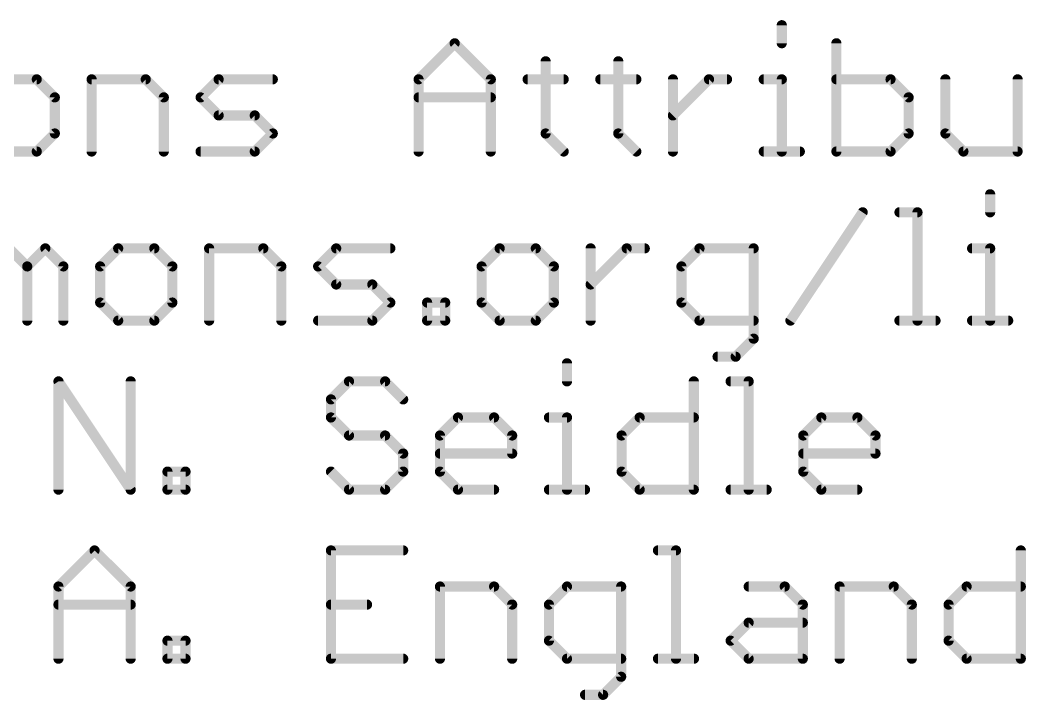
# Model space of a CAD drawing. Extents: x -37 to 70, y -13 to 33.
# Drawn here: x 13.47 to 28.58, y -13.24 to -3.03 of the extents above; entities that cross this region are included whole.
import ezdxf

# ---------------------------------------------------------------- set-up
doc = ezdxf.new("R2010")
doc.units = 0
doc.layers.add('51', color=53, linetype='CONTINUOUS')

msp = doc.modelspace()

# ---------------------------------------------------------------- linework, layer by layer
at = {"layer": '51', "const_width": 0.1524}
for points in [[(24.9107, -3.1056), (24.9107, -3.3768)], [(19.4552, -3.9191), (19.9976, -3.3768)], [(19.9976, -3.3768), (20.5399, -3.9191)], [(25.731, -3.3768), (25.731, -5.0038)], [(21.3636, -3.648), (21.3636, -4.7326)], [(22.455, -3.648), (22.455, -4.7326)], [(13.7201, -3.9191), (13.1778, -3.9191)], [(13.9913, -4.1903), (13.7201, -3.9191)], [(14.5438, -5.0038), (14.5438, -3.9191)], [(14.5438, -3.9191), (15.3573, -3.9191)], [(15.3573, -3.9191), (15.6284, -4.1903)], [(16.1809, -4.1903), (16.4521, -3.9191)], [(16.4521, -3.9191), (17.2656, -3.9191)], [(19.4552, -5.0038), (19.4552, -3.9191)], [(20.5399, -3.9191), (20.5399, -5.0038)], [(21.0924, -3.9191), (21.6347, -3.9191)], [(22.1838, -3.9191), (22.7262, -3.9191)], [(23.2753, -5.0038), (23.2753, -3.9191)], [(23.2753, -4.4615), (23.8176, -3.9191)], [(23.8176, -3.9191), (24.0888, -3.9191)], [(24.6396, -3.9191), (24.9107, -3.9191)], [(24.9107, -3.9191), (24.9107, -5.0038)], [(26.5445, -3.9191), (25.731, -3.9191)], [(26.8157, -4.1903), (26.5445, -3.9191)], [(27.3682, -3.9191), (27.3682, -4.7326)], [(28.4528, -5.0038), (28.4528, -3.9191)], [(13.9913, -4.7326), (13.9913, -4.1903)], [(15.6284, -4.1903), (15.6284, -5.0038)], [(16.4521, -4.4615), (16.1809, -4.1903)], [(19.4552, -4.1903), (20.5399, -4.1903)], [(26.8157, -4.7326), (26.8157, -4.1903)], [(16.9944, -4.4615), (16.4521, -4.4615)], [(17.2656, -4.7326), (16.9944, -4.4615)], [(13.7201, -5.0038), (13.9913, -4.7326)], [(16.9944, -5.0038), (17.2656, -4.7326)], [(21.3636, -4.7326), (21.6347, -5.0038)], [(22.455, -4.7326), (22.7262, -5.0038)], [(26.5445, -5.0038), (26.8157, -4.7326)], [(27.3682, -4.7326), (27.6393, -5.0038)], [(13.1778, -5.0038), (13.7201, -5.0038)], [(16.1809, -5.0038), (16.9944, -5.0038)], [(24.6396, -5.0038), (25.1819, -5.0038)], [(25.731, -5.0038), (26.5445, -5.0038)], [(27.6393, -5.0038), (28.4528, -5.0038)], [(28.0406, -5.6456), (28.0406, -5.9168)], [(25.0408, -7.5438), (26.1255, -5.9168)], [(26.678, -5.9168), (26.9491, -5.9168)], [(26.9491, -5.9168), (26.9491, -7.5438)], [(13.3062, -6.4591), (13.5773, -6.7303)], [(13.5773, -6.7303), (13.8485, -6.4591)], [(13.8485, -6.4591), (14.1197, -6.7303)], [(14.9433, -6.4591), (14.6722, -6.7303)], [(15.4857, -6.4591), (14.9433, -6.4591)], [(15.7568, -6.7303), (15.4857, -6.4591)], [(16.3093, -7.5438), (16.3093, -6.4591)], [(16.3093, -6.4591), (17.1228, -6.4591)], [(17.1228, -6.4591), (17.394, -6.7303)], [(17.9465, -6.7303), (18.2176, -6.4591)], [(18.2176, -6.4591), (19.0311, -6.4591)], [(20.6734, -6.4591), (20.4022, -6.7303)], [(21.2157, -6.4591), (20.6734, -6.4591)], [(21.4869, -6.7303), (21.2157, -6.4591)], [(22.0394, -7.5438), (22.0394, -6.4591)], [(22.0394, -7.0015), (22.5817, -6.4591)], [(22.5817, -6.4591), (22.8529, -6.4591)], [(23.6748, -6.4591), (23.4037, -6.7303)], [(24.4883, -6.4591), (23.6748, -6.4591)], [(24.4883, -7.815), (24.4883, -6.4591)], [(27.7694, -6.4591), (28.0406, -6.4591)], [(28.0406, -6.4591), (28.0406, -7.5438)], [(13.5773, -6.7303), (13.5773, -7.5438)], [(14.1197, -6.7303), (14.1197, -7.5438)], [(14.6722, -6.7303), (14.6722, -7.2726)], [(15.7568, -7.2726), (15.7568, -6.7303)], [(17.394, -6.7303), (17.394, -7.5438)], [(18.2176, -7.0015), (17.9465, -6.7303)], [(20.4022, -6.7303), (20.4022, -7.2726)], [(21.4869, -7.2726), (21.4869, -6.7303)], [(23.4037, -6.7303), (23.4037, -7.2726)], [(18.76, -7.0015), (18.2176, -7.0015)], [(19.0311, -7.2726), (18.76, -7.0015)], [(14.6722, -7.2726), (14.9433, -7.5438)], [(15.4857, -7.5438), (15.7568, -7.2726)], [(18.76, -7.5438), (19.0311, -7.2726)], [(19.5836, -7.5438), (19.5836, -7.2726)], [(19.5836, -7.2726), (19.8548, -7.2726)], [(19.8548, -7.2726), (19.8548, -7.5438)], [(20.4022, -7.2726), (20.6734, -7.5438)], [(21.2157, -7.5438), (21.4869, -7.2726)], [(23.4037, -7.2726), (23.6748, -7.5438)], [(14.9433, -7.5438), (15.4857, -7.5438)], [(17.9465, -7.5438), (18.76, -7.5438)], [(19.8548, -7.5438), (19.5836, -7.5438)], [(20.6734, -7.5438), (21.2157, -7.5438)], [(23.6748, -7.5438), (24.4883, -7.5438)], [(26.678, -7.5438), (27.2203, -7.5438)], [(27.7694, -7.5438), (28.3117, -7.5438)], [(24.2172, -8.0861), (24.4883, -7.815)], [(21.6846, -8.1856), (21.6846, -8.4568)], [(23.946, -8.0861), (24.2172, -8.0861)], [(14.0462, -10.0838), (14.0462, -8.4568)], [(14.0462, -8.4568), (15.1309, -10.0838)], [(15.1309, -10.0838), (15.1309, -8.4568)], [(18.4103, -8.4568), (18.1391, -8.728)], [(18.9526, -8.4568), (18.4103, -8.4568)], [(19.2238, -8.728), (18.9526, -8.4568)], [(23.5895, -8.4568), (23.5895, -10.0838)], [(24.142, -8.4568), (24.4132, -8.4568)], [(24.4132, -8.4568), (24.4132, -10.0838)], [(18.1391, -8.728), (18.1391, -8.9991)], [(18.1391, -8.9991), (18.4103, -9.2703)], [(19.7762, -9.2703), (20.0474, -8.9991)], [(20.0474, -8.9991), (20.5897, -8.9991)], [(20.5897, -8.9991), (20.8609, -9.2703)], [(21.4134, -8.9991), (21.6846, -8.9991)], [(21.6846, -8.9991), (21.6846, -10.0838)], [(22.5048, -9.2703), (22.776, -8.9991)], [(22.776, -8.9991), (23.5895, -8.9991)], [(25.2334, -9.2703), (25.5046, -8.9991)], [(25.5046, -8.9991), (26.0469, -8.9991)], [(26.0469, -8.9991), (26.3181, -9.2703)], [(18.4103, -9.2703), (18.9526, -9.2703)], [(18.9526, -9.2703), (19.2238, -9.5415)], [(19.7762, -9.8126), (19.7762, -9.2703)], [(20.8609, -9.2703), (20.8609, -9.5415)], [(22.5048, -9.8126), (22.5048, -9.2703)], [(25.2334, -9.8126), (25.2334, -9.2703)], [(26.3181, -9.2703), (26.3181, -9.5415)], [(19.2238, -9.5415), (19.2238, -9.8126)], [(20.8609, -9.5415), (19.7762, -9.5415)], [(26.3181, -9.5415), (25.2334, -9.5415)], [(15.6834, -10.0838), (15.6834, -9.8126)], [(15.6834, -9.8126), (15.9545, -9.8126)], [(15.9545, -9.8126), (15.9545, -10.0838)], [(18.4103, -10.0838), (18.1391, -9.8126)], [(19.2238, -9.8126), (18.9526, -10.0838)], [(20.0474, -10.0838), (19.7762, -9.8126)], [(22.776, -10.0838), (22.5048, -9.8126)], [(25.5046, -10.0838), (25.2334, -9.8126)], [(15.9545, -10.0838), (15.6834, -10.0838)], [(18.9526, -10.0838), (18.4103, -10.0838)], [(20.5897, -10.0838), (20.0474, -10.0838)], [(21.4134, -10.0838), (21.9557, -10.0838)], [(23.5895, -10.0838), (22.776, -10.0838)], [(24.142, -10.0838), (24.6843, -10.0838)], [(26.0469, -10.0838), (25.5046, -10.0838)], [(14.0462, -11.5391), (14.5885, -10.9968)], [(14.5885, -10.9968), (15.1309, -11.5391)], [(19.2238, -10.9968), (18.1391, -10.9968)], [(18.1391, -10.9968), (18.1391, -12.6238)], [(23.0506, -10.9968), (23.3217, -10.9968)], [(23.3217, -10.9968), (23.3217, -12.6238)], [(28.501, -10.9968), (28.501, -12.6238)], [(14.0462, -12.6238), (14.0462, -11.5391)], [(15.1309, -11.5391), (15.1309, -12.6238)], [(19.7762, -12.6238), (19.7762, -11.5391)], [(19.7762, -11.5391), (20.5897, -11.5391)], [(20.5897, -11.5391), (20.8609, -11.8103)], [(21.6846, -11.5391), (21.4134, -11.8103)], [(22.4981, -11.5391), (21.6846, -11.5391)], [(22.4981, -12.895), (22.4981, -11.5391)], [(24.4132, -11.5391), (24.9555, -11.5391)], [(24.9555, -11.5391), (25.2267, -11.8103)], [(25.7792, -12.6238), (25.7792, -11.5391)], [(25.7792, -11.5391), (26.5926, -11.5391)], [(26.5926, -11.5391), (26.8638, -11.8103)], [(27.4163, -11.8103), (27.6875, -11.5391)], [(27.6875, -11.5391), (28.501, -11.5391)], [(14.0462, -11.8103), (15.1309, -11.8103)], [(18.1391, -11.8103), (18.6814, -11.8103)], [(20.8609, -11.8103), (20.8609, -12.6238)], [(21.4134, -11.8103), (21.4134, -12.3526)], [(25.2267, -11.8103), (25.2267, -12.6238)], [(26.8638, -11.8103), (26.8638, -12.6238)], [(27.4163, -12.3526), (27.4163, -11.8103)], [(24.142, -12.3526), (24.4132, -12.0815)], [(24.4132, -12.0815), (25.2267, -12.0815)], [(15.6834, -12.6238), (15.6834, -12.3526)], [(15.6834, -12.3526), (15.9545, -12.3526)], [(15.9545, -12.3526), (15.9545, -12.6238)], [(21.4134, -12.3526), (21.6846, -12.6238)], [(24.4132, -12.6238), (24.142, -12.3526)], [(27.6875, -12.6238), (27.4163, -12.3526)], [(15.9545, -12.6238), (15.6834, -12.6238)], [(18.1391, -12.6238), (19.2238, -12.6238)], [(21.6846, -12.6238), (22.4981, -12.6238)], [(23.0506, -12.6238), (23.5929, -12.6238)], [(25.2267, -12.6238), (24.4132, -12.6238)], [(28.501, -12.6238), (27.6875, -12.6238)], [(22.2269, -13.1661), (22.4981, -12.895)], [(21.9557, -13.1661), (22.2269, -13.1661)]]:
    msp.add_lwpolyline(points, dxfattribs=at)
at = {"layer": '51', "const_width": 0.0762}
for points in [[(24.9488, -3.1056, 1), (24.8726, -3.1056)], [(20.0245, -3.3499, 1), (19.9706, -3.4038)], [(20.0245, -3.4038, 1), (19.9706, -3.3499)], [(25.7691, -3.3768, 1), (25.6929, -3.3768)], [(24.8726, -3.3768, 1), (24.9488, -3.3768)], [(21.4017, -3.648, 1), (21.3255, -3.648)], [(22.4931, -3.648, 1), (22.4169, -3.648)], [(13.747, -3.8922, 1), (13.6932, -3.9461)], [(13.7201, -3.9572, 1), (13.7201, -3.881)], [(14.5819, -3.9191, 1), (14.5057, -3.9191)], [(14.5438, -3.881, 1), (14.5438, -3.9572)], [(15.3842, -3.8922, 1), (15.3303, -3.9461)], [(15.3573, -3.9572, 1), (15.3573, -3.881)], [(16.4521, -3.881, 1), (16.4521, -3.9572)], [(16.479, -3.9461, 1), (16.4251, -3.8922)], [(17.2656, -3.9572, 1), (17.2656, -3.881)], [(19.4933, -3.9191, 1), (19.4171, -3.9191)], [(19.4283, -3.8922, 1), (19.4822, -3.9461)], [(20.578, -3.9191, 1), (20.5018, -3.9191)], [(20.5129, -3.9461, 1), (20.5668, -3.8922)], [(21.0924, -3.881, 1), (21.0924, -3.9572)], [(21.6347, -3.9572, 1), (21.6347, -3.881)], [(22.1838, -3.881, 1), (22.1838, -3.9572)], [(22.7262, -3.9572, 1), (22.7262, -3.881)], [(23.3134, -3.9191, 1), (23.2372, -3.9191)], [(23.8176, -3.881, 1), (23.8176, -3.9572)], [(23.8445, -3.9461, 1), (23.7906, -3.8922)], [(24.0888, -3.9572, 1), (24.0888, -3.881)], [(24.6396, -3.881, 1), (24.6396, -3.9572)], [(24.9488, -3.9191, 1), (24.8726, -3.9191)], [(24.9107, -3.9572, 1), (24.9107, -3.881)], [(25.731, -3.881, 1), (25.731, -3.9572)], [(26.5714, -3.8922, 1), (26.5175, -3.9461)], [(26.5445, -3.9572, 1), (26.5445, -3.881)], [(27.4063, -3.9191, 1), (27.3301, -3.9191)], [(28.4909, -3.9191, 1), (28.4147, -3.9191)], [(14.0294, -4.1903, 1), (13.9532, -4.1903)], [(13.9643, -4.2172, 1), (14.0182, -4.1634)], [(15.6665, -4.1903, 1), (15.5903, -4.1903)], [(15.6015, -4.2172, 1), (15.6554, -4.1634)], [(16.2079, -4.1634, 1), (16.154, -4.2172)], [(16.154, -4.1634, 1), (16.2079, -4.2172)], [(19.4552, -4.1522, 1), (19.4552, -4.2284)], [(20.5399, -4.2284, 1), (20.5399, -4.1522)], [(26.8538, -4.1903, 1), (26.7776, -4.1903)], [(26.7887, -4.2172, 1), (26.8426, -4.1634)], [(16.4521, -4.4234, 1), (16.4521, -4.4996)], [(16.4251, -4.4884, 1), (16.479, -4.4345)], [(17.0214, -4.4345, 1), (16.9675, -4.4884)], [(16.9944, -4.4996, 1), (16.9944, -4.4234)], [(23.2483, -4.4345, 1), (23.3022, -4.4884)], [(14.0182, -4.7596, 1), (13.9643, -4.7057)], [(17.2925, -4.7596, 1), (17.2386, -4.7057)], [(17.2386, -4.7596, 1), (17.2925, -4.7057)], [(21.3905, -4.7057, 1), (21.3366, -4.7596)], [(22.4819, -4.7057, 1), (22.428, -4.7596)], [(26.8426, -4.7596, 1), (26.7887, -4.7057)], [(27.3951, -4.7057, 1), (27.3412, -4.7596)], [(13.9532, -4.7326, 1), (14.0294, -4.7326)], [(21.3255, -4.7326, 1), (21.4017, -4.7326)], [(22.4169, -4.7326, 1), (22.4931, -4.7326)], [(26.7776, -4.7326, 1), (26.8538, -4.7326)], [(27.3301, -4.7326, 1), (27.4063, -4.7326)], [(13.6932, -4.9769, 1), (13.747, -5.0307)], [(13.7201, -5.0419, 1), (13.7201, -4.9657)], [(14.5057, -5.0038, 1), (14.5819, -5.0038)], [(15.5903, -5.0038, 1), (15.6665, -5.0038)], [(16.1809, -4.9657, 1), (16.1809, -5.0419)], [(16.9675, -4.9769, 1), (17.0214, -5.0307)], [(16.9944, -5.0419, 1), (16.9944, -4.9657)], [(19.4171, -5.0038, 1), (19.4933, -5.0038)], [(20.5018, -5.0038, 1), (20.578, -5.0038)], [(21.6078, -5.0307, 1), (21.6617, -4.9769)], [(22.6992, -5.0307, 1), (22.7531, -4.9769)], [(23.2372, -5.0038, 1), (23.3134, -5.0038)], [(24.6396, -4.9657, 1), (24.6396, -5.0419)], [(24.8726, -5.0038, 1), (24.9488, -5.0038)], [(25.1819, -5.0419, 1), (25.1819, -4.9657)], [(25.731, -4.9657, 1), (25.731, -5.0419)], [(25.6929, -5.0038, 1), (25.7691, -5.0038)], [(26.5176, -4.9769, 1), (26.5714, -5.0307)], [(26.5445, -5.0419, 1), (26.5445, -4.9657)], [(27.6393, -4.9657, 1), (27.6393, -5.0419)], [(27.6124, -5.0307, 1), (27.6663, -4.9769)], [(28.4147, -5.0038, 1), (28.4909, -5.0038)], [(28.4528, -5.0419, 1), (28.4528, -4.9657)], [(28.0787, -5.6456, 1), (28.0025, -5.6456)], [(26.1572, -5.9379, 1), (26.0938, -5.8957)], [(26.678, -5.8787, 1), (26.678, -5.9549)], [(26.9872, -5.9168, 1), (26.911, -5.9168)], [(26.9491, -5.9549, 1), (26.9491, -5.8787)], [(28.0025, -5.9168, 1), (28.0787, -5.9168)], [(13.8754, -6.4322, 1), (13.8216, -6.4861)], [(13.8754, -6.4861, 1), (13.8216, -6.4322)], [(14.9433, -6.421, 1), (14.9433, -6.4972)], [(14.9703, -6.4861, 1), (14.9164, -6.4322)], [(15.5126, -6.4322, 1), (15.4587, -6.4861)], [(15.4857, -6.4972, 1), (15.4857, -6.421)], [(16.3474, -6.4591, 1), (16.2712, -6.4591)], [(16.3093, -6.421, 1), (16.3093, -6.4972)], [(17.1498, -6.4322, 1), (17.0959, -6.4861)], [(17.1228, -6.4972, 1), (17.1228, -6.421)], [(18.2176, -6.421, 1), (18.2176, -6.4972)], [(18.2446, -6.4861, 1), (18.1907, -6.4322)], [(19.0311, -6.4972, 1), (19.0311, -6.421)], [(20.6734, -6.421, 1), (20.6734, -6.4972)], [(20.7003, -6.4861, 1), (20.6464, -6.4322)], [(21.2427, -6.4322, 1), (21.1888, -6.4861)], [(21.2157, -6.4972, 1), (21.2157, -6.421)], [(22.0775, -6.4591, 1), (22.0013, -6.4591)], [(22.5817, -6.421, 1), (22.5817, -6.4972)], [(22.6086, -6.4861, 1), (22.5548, -6.4322)], [(22.8529, -6.4972, 1), (22.8529, -6.421)], [(23.6748, -6.421, 1), (23.6748, -6.4972)], [(23.7018, -6.4861, 1), (23.6479, -6.4322)], [(24.5264, -6.4591, 1), (24.4502, -6.4591)], [(24.4883, -6.4972, 1), (24.4883, -6.421)], [(27.7694, -6.421, 1), (27.7694, -6.4972)], [(28.0787, -6.4591, 1), (28.0025, -6.4591)], [(28.0406, -6.4972, 1), (28.0406, -6.421)], [(13.6154, -6.7303, 1), (13.5392, -6.7303)], [(13.5504, -6.7034, 1), (13.6043, -6.7572)], [(13.5504, -6.7572, 1), (13.6043, -6.7034)], [(14.1578, -6.7303, 1), (14.0816, -6.7303)], [(14.0927, -6.7572, 1), (14.1466, -6.7034)], [(14.7103, -6.7303, 1), (14.6341, -6.7303)], [(14.6452, -6.7034, 1), (14.6991, -6.7572)], [(15.7949, -6.7303, 1), (15.7187, -6.7303)], [(15.7299, -6.7572, 1), (15.7838, -6.7034)], [(17.4321, -6.7303, 1), (17.3559, -6.7303)], [(17.367, -6.7572, 1), (17.4209, -6.7034)], [(17.9734, -6.7034, 1), (17.9195, -6.7572)], [(17.9195, -6.7034, 1), (17.9734, -6.7572)], [(20.4403, -6.7303, 1), (20.3641, -6.7303)], [(20.3753, -6.7034, 1), (20.4292, -6.7572)], [(21.525, -6.7303, 1), (21.4488, -6.7303)], [(21.4599, -6.7572, 1), (21.5138, -6.7034)], [(23.4418, -6.7303, 1), (23.3656, -6.7303)], [(23.3767, -6.7034, 1), (23.4306, -6.7572)], [(18.2176, -6.9634, 1), (18.2176, -7.0396)], [(18.1907, -7.0284, 1), (18.2446, -6.9745)], [(18.7869, -6.9745, 1), (18.733, -7.0284)], [(18.76, -7.0396, 1), (18.76, -6.9634)], [(22.0124, -6.9745, 1), (22.0663, -7.0284)], [(14.6991, -7.2457, 1), (14.6452, -7.2996)], [(14.6341, -7.2726, 1), (14.7103, -7.2726)], [(15.7187, -7.2726, 1), (15.7949, -7.2726)], [(15.7838, -7.2996, 1), (15.7299, -7.2457)], [(19.0581, -7.2996, 1), (19.0042, -7.2457)], [(19.0042, -7.2996, 1), (19.0581, -7.2457)], [(19.6217, -7.2726, 1), (19.5455, -7.2726)], [(19.5836, -7.2345, 1), (19.5836, -7.3107)], [(19.8929, -7.2726, 1), (19.8167, -7.2726)], [(19.8548, -7.3107, 1), (19.8548, -7.2345)], [(20.4292, -7.2457, 1), (20.3753, -7.2996)], [(20.3641, -7.2726, 1), (20.4403, -7.2726)], [(21.4488, -7.2726, 1), (21.525, -7.2726)], [(21.5138, -7.2996, 1), (21.4599, -7.2457)], [(23.4306, -7.2457, 1), (23.3767, -7.2996)], [(23.3656, -7.2726, 1), (23.4418, -7.2726)], [(13.5392, -7.5438, 1), (13.6154, -7.5438)], [(14.0816, -7.5438, 1), (14.1578, -7.5438)], [(14.9433, -7.5057, 1), (14.9433, -7.5819)], [(14.9164, -7.5707, 1), (14.9703, -7.5169)], [(15.4587, -7.5169, 1), (15.5126, -7.5707)], [(15.4857, -7.5819, 1), (15.4857, -7.5057)], [(16.2712, -7.5438, 1), (16.3474, -7.5438)], [(17.3559, -7.5438, 1), (17.4321, -7.5438)], [(17.9465, -7.5057, 1), (17.9465, -7.5819)], [(18.733, -7.5169, 1), (18.7869, -7.5707)], [(18.76, -7.5819, 1), (18.76, -7.5057)], [(19.5836, -7.5057, 1), (19.5836, -7.5819)], [(19.5455, -7.5438, 1), (19.6217, -7.5438)], [(19.8167, -7.5438, 1), (19.8929, -7.5438)], [(19.8548, -7.5819, 1), (19.8548, -7.5057)], [(20.6734, -7.5057, 1), (20.6734, -7.5819)], [(20.6464, -7.5707, 1), (20.7003, -7.5169)], [(21.1888, -7.5169, 1), (21.2426, -7.5707)], [(21.2157, -7.5819, 1), (21.2157, -7.5057)], [(22.0013, -7.5438, 1), (22.0775, -7.5438)], [(23.6748, -7.5057, 1), (23.6748, -7.5819)], [(23.6479, -7.5707, 1), (23.7018, -7.5169)], [(24.4883, -7.5819, 1), (24.4883, -7.5057)], [(25.0091, -7.5227, 1), (25.0725, -7.5649)], [(26.678, -7.5057, 1), (26.678, -7.5819)], [(26.911, -7.5438, 1), (26.9872, -7.5438)], [(27.2203, -7.5819, 1), (27.2203, -7.5057)], [(27.7694, -7.5057, 1), (27.7694, -7.5819)], [(28.0025, -7.5438, 1), (28.0787, -7.5438)], [(28.3117, -7.5819, 1), (28.3117, -7.5057)], [(24.4502, -7.815, 1), (24.5264, -7.815)], [(24.5153, -7.8419, 1), (24.4614, -7.788)], [(21.7227, -8.1856, 1), (21.6465, -8.1856)], [(23.946, -8.048, 1), (23.946, -8.1242)], [(24.1902, -8.0592, 1), (24.2441, -8.1131)], [(24.2172, -8.1242, 1), (24.2172, -8.048)], [(14.0843, -8.4568, 1), (14.0081, -8.4568)], [(14.0779, -8.4357, 1), (14.0145, -8.4779)], [(15.169, -8.4568, 1), (15.0928, -8.4568)], [(18.4103, -8.4187, 1), (18.4103, -8.4949)], [(18.4372, -8.4838, 1), (18.3833, -8.4299)], [(18.9795, -8.4299, 1), (18.9256, -8.4838)], [(18.9526, -8.4949, 1), (18.9526, -8.4187)], [(21.6465, -8.4568, 1), (21.7227, -8.4568)], [(23.6276, -8.4568, 1), (23.5514, -8.4568)], [(24.142, -8.4187, 1), (24.142, -8.4949)], [(24.4513, -8.4568, 1), (24.3751, -8.4568)], [(24.4132, -8.4949, 1), (24.4132, -8.4187)], [(18.1121, -8.701, 1), (18.166, -8.7549)], [(18.1772, -8.728, 1), (18.101, -8.728)], [(19.1968, -8.7549, 1), (19.2507, -8.701)], [(18.166, -8.9722, 1), (18.1121, -9.0261)], [(18.101, -8.9991, 1), (18.1772, -8.9991)], [(20.0474, -8.961, 1), (20.0474, -9.0372)], [(20.0744, -9.0261, 1), (20.0205, -8.9722)], [(20.6167, -8.9722, 1), (20.5628, -9.0261)], [(20.5897, -9.0372, 1), (20.5897, -8.961)], [(21.4134, -8.961, 1), (21.4134, -9.0372)], [(21.7227, -8.9991, 1), (21.6465, -8.9991)], [(21.6846, -9.0372, 1), (21.6846, -8.961)], [(22.776, -8.961, 1), (22.776, -9.0372)], [(22.8029, -9.0261, 1), (22.7491, -8.9722)], [(23.5895, -9.0372, 1), (23.5895, -8.961)], [(25.5046, -8.961, 1), (25.5046, -9.0372)], [(25.5315, -9.0261, 1), (25.4777, -8.9722)], [(26.0739, -8.9722, 1), (26.02, -9.0261)], [(26.0469, -9.0372, 1), (26.0469, -8.961)], [(18.4103, -9.2322, 1), (18.4103, -9.3084)], [(18.3833, -9.2972, 1), (18.4372, -9.2434)], [(18.9795, -9.2434, 1), (18.9256, -9.2972)], [(18.9526, -9.3084, 1), (18.9526, -9.2322)], [(19.8143, -9.2703, 1), (19.7381, -9.2703)], [(19.7493, -9.2434, 1), (19.8032, -9.2972)], [(20.899, -9.2703, 1), (20.8228, -9.2703)], [(20.834, -9.2972, 1), (20.8878, -9.2434)], [(22.5429, -9.2703, 1), (22.4667, -9.2703)], [(22.4779, -9.2434, 1), (22.5318, -9.2972)], [(25.2715, -9.2703, 1), (25.1953, -9.2703)], [(25.2065, -9.2434, 1), (25.2604, -9.2972)], [(26.3562, -9.2703, 1), (26.28, -9.2703)], [(26.2912, -9.2972, 1), (26.345, -9.2434)], [(19.2619, -9.5415, 1), (19.1857, -9.5415)], [(19.1968, -9.5684, 1), (19.2507, -9.5145)], [(19.7762, -9.5034, 1), (19.7762, -9.5796)], [(20.8228, -9.5415, 1), (20.899, -9.5415)], [(20.8609, -9.5796, 1), (20.8609, -9.5034)], [(25.2334, -9.5034, 1), (25.2334, -9.5796)], [(26.28, -9.5415, 1), (26.3562, -9.5415)], [(26.3181, -9.5796, 1), (26.3181, -9.5034)], [(15.7215, -9.8126, 1), (15.6453, -9.8126)], [(15.6834, -9.7745, 1), (15.6834, -9.8507)], [(15.9926, -9.8126, 1), (15.9164, -9.8126)], [(15.9545, -9.8507, 1), (15.9545, -9.7745)], [(18.166, -9.7857, 1), (18.1121, -9.8396)], [(19.1857, -9.8126, 1), (19.2619, -9.8126)], [(19.2507, -9.8396, 1), (19.1968, -9.7857)], [(19.8032, -9.7857, 1), (19.7493, -9.8396)], [(19.7381, -9.8126, 1), (19.8143, -9.8126)], [(22.5318, -9.7857, 1), (22.4779, -9.8396)], [(22.4667, -9.8126, 1), (22.5429, -9.8126)], [(25.2604, -9.7857, 1), (25.2065, -9.8396)], [(25.1953, -9.8126, 1), (25.2715, -9.8126)], [(14.0081, -10.0838, 1), (14.0843, -10.0838)], [(15.0928, -10.0838, 1), (15.169, -10.0838)], [(15.0992, -10.1049, 1), (15.1626, -10.0627)], [(15.6834, -10.0457, 1), (15.6834, -10.1219)], [(15.6453, -10.0838, 1), (15.7215, -10.0838)], [(15.9164, -10.0838, 1), (15.9926, -10.0838)], [(15.9545, -10.1219, 1), (15.9545, -10.0457)], [(18.4103, -10.0457, 1), (18.4103, -10.1219)], [(18.3833, -10.1107, 1), (18.4372, -10.0569)], [(18.9256, -10.0569, 1), (18.9795, -10.1107)], [(18.9526, -10.1219, 1), (18.9526, -10.0457)], [(20.0474, -10.0457, 1), (20.0474, -10.1219)], [(20.0205, -10.1107, 1), (20.0744, -10.0569)], [(20.5897, -10.1219, 1), (20.5897, -10.0457)], [(21.4134, -10.0457, 1), (21.4134, -10.1219)], [(21.6465, -10.0838, 1), (21.7227, -10.0838)], [(21.9557, -10.1219, 1), (21.9557, -10.0457)], [(22.776, -10.0457, 1), (22.776, -10.1219)], [(22.7491, -10.1107, 1), (22.8029, -10.0569)], [(23.5514, -10.0838, 1), (23.6276, -10.0838)], [(23.5895, -10.1219, 1), (23.5895, -10.0457)], [(24.142, -10.0457, 1), (24.142, -10.1219)], [(24.3751, -10.0838, 1), (24.4513, -10.0838)], [(24.6843, -10.1219, 1), (24.6843, -10.0457)], [(25.5046, -10.0457, 1), (25.5046, -10.1219)], [(25.4777, -10.1107, 1), (25.5315, -10.0569)], [(26.0469, -10.1219, 1), (26.0469, -10.0457)], [(14.6155, -10.9699, 1), (14.5616, -11.0238)], [(14.6155, -11.0238, 1), (14.5616, -10.9699)], [(18.1391, -10.9587, 1), (18.1391, -11.0349)], [(18.1772, -10.9968, 1), (18.101, -10.9968)], [(19.2238, -11.0349, 1), (19.2238, -10.9587)], [(23.0506, -10.9587, 1), (23.0506, -11.0349)], [(23.3598, -10.9968, 1), (23.2836, -10.9968)], [(23.3217, -11.0349, 1), (23.3217, -10.9587)], [(28.5391, -10.9968, 1), (28.4629, -10.9968)], [(14.0843, -11.5391, 1), (14.0081, -11.5391)], [(14.0193, -11.5122, 1), (14.0731, -11.5661)], [(15.169, -11.5391, 1), (15.0928, -11.5391)], [(15.1039, -11.5661, 1), (15.1578, -11.5122)], [(19.8143, -11.5391, 1), (19.7381, -11.5391)], [(19.7762, -11.501, 1), (19.7762, -11.5772)], [(20.6167, -11.5122, 1), (20.5628, -11.5661)], [(20.5897, -11.5772, 1), (20.5897, -11.501)], [(21.6846, -11.501, 1), (21.6846, -11.5772)], [(21.7115, -11.5661, 1), (21.6576, -11.5122)], [(22.5362, -11.5391, 1), (22.46, -11.5391)], [(22.4981, -11.5772, 1), (22.4981, -11.501)], [(24.4132, -11.501, 1), (24.4132, -11.5772)], [(24.9824, -11.5122, 1), (24.9285, -11.5661)], [(24.9555, -11.5772, 1), (24.9555, -11.501)], [(25.8173, -11.5391, 1), (25.7411, -11.5391)], [(25.7792, -11.501, 1), (25.7792, -11.5772)], [(26.6196, -11.5122, 1), (26.5657, -11.5661)], [(26.5926, -11.5772, 1), (26.5926, -11.501)], [(27.6875, -11.501, 1), (27.6875, -11.5772)], [(27.7144, -11.5661, 1), (27.6605, -11.5122)], [(28.501, -11.5772, 1), (28.501, -11.501)], [(14.0462, -11.7722, 1), (14.0462, -11.8484)], [(15.1309, -11.8484, 1), (15.1309, -11.7722)], [(18.1391, -11.7722, 1), (18.1391, -11.8484)], [(18.6814, -11.8484, 1), (18.6814, -11.7722)], [(20.899, -11.8103, 1), (20.8228, -11.8103)], [(20.834, -11.8372, 1), (20.8878, -11.7834)], [(21.4515, -11.8103, 1), (21.3753, -11.8103)], [(21.3865, -11.7834, 1), (21.4403, -11.8372)], [(25.2648, -11.8103, 1), (25.1886, -11.8103)], [(25.1997, -11.8372, 1), (25.2536, -11.7834)], [(26.9019, -11.8103, 1), (26.8257, -11.8103)], [(26.8369, -11.8372, 1), (26.8908, -11.7834)], [(27.4544, -11.8103, 1), (27.3782, -11.8103)], [(27.3894, -11.7834, 1), (27.4433, -11.8372)], [(24.4132, -12.0434, 1), (24.4132, -12.1196)], [(24.4401, -12.1084, 1), (24.3862, -12.0545)], [(25.2267, -12.1196, 1), (25.2267, -12.0434)], [(15.7215, -12.3526, 1), (15.6453, -12.3526)], [(15.6834, -12.3145, 1), (15.6834, -12.3907)], [(15.9926, -12.3526, 1), (15.9164, -12.3526)], [(15.9545, -12.3907, 1), (15.9545, -12.3145)], [(21.4403, -12.3257, 1), (21.3865, -12.3796)], [(21.3753, -12.3526, 1), (21.4515, -12.3526)], [(24.1689, -12.3257, 1), (24.1151, -12.3796)], [(24.1151, -12.3257, 1), (24.1689, -12.3796)], [(27.4433, -12.3257, 1), (27.3894, -12.3796)], [(27.3782, -12.3526, 1), (27.4544, -12.3526)], [(14.0081, -12.6238, 1), (14.0843, -12.6238)], [(15.0928, -12.6238, 1), (15.169, -12.6238)], [(15.6834, -12.5857, 1), (15.6834, -12.6619)], [(15.6453, -12.6238, 1), (15.7215, -12.6238)], [(15.9164, -12.6238, 1), (15.9926, -12.6238)], [(15.9545, -12.6619, 1), (15.9545, -12.5857)], [(18.1391, -12.5857, 1), (18.1391, -12.6619)], [(18.101, -12.6238, 1), (18.1772, -12.6238)], [(19.2238, -12.6619, 1), (19.2238, -12.5857)], [(19.7381, -12.6238, 1), (19.8143, -12.6238)], [(20.8228, -12.6238, 1), (20.899, -12.6238)], [(21.6846, -12.5857, 1), (21.6846, -12.6619)], [(21.6576, -12.6507, 1), (21.7115, -12.5969)], [(22.4981, -12.6619, 1), (22.4981, -12.5857)], [(23.0506, -12.5857, 1), (23.0506, -12.6619)], [(23.2836, -12.6238, 1), (23.3598, -12.6238)], [(23.5929, -12.6619, 1), (23.5929, -12.5857)], [(24.4132, -12.5857, 1), (24.4132, -12.6619)], [(24.3862, -12.6507, 1), (24.4401, -12.5969)], [(25.1886, -12.6238, 1), (25.2648, -12.6238)], [(25.2267, -12.6619, 1), (25.2267, -12.5857)], [(25.7411, -12.6238, 1), (25.8173, -12.6238)], [(26.8257, -12.6238, 1), (26.9019, -12.6238)], [(27.6875, -12.5857, 1), (27.6875, -12.6619)], [(27.6605, -12.6507, 1), (27.7144, -12.5969)], [(28.4629, -12.6238, 1), (28.5391, -12.6238)], [(28.501, -12.6619, 1), (28.501, -12.5857)], [(22.525, -12.9219, 1), (22.4711, -12.868)], [(22.46, -12.895, 1), (22.5362, -12.895)], [(21.9557, -13.128, 1), (21.9557, -13.2042)], [(22.2, -13.1392, 1), (22.2538, -13.1931)], [(22.2269, -13.2042, 1), (22.2269, -13.128)]]:
    msp.add_lwpolyline(points, format="xyb", dxfattribs=at)

doc.saveas('drawing.dxf')
